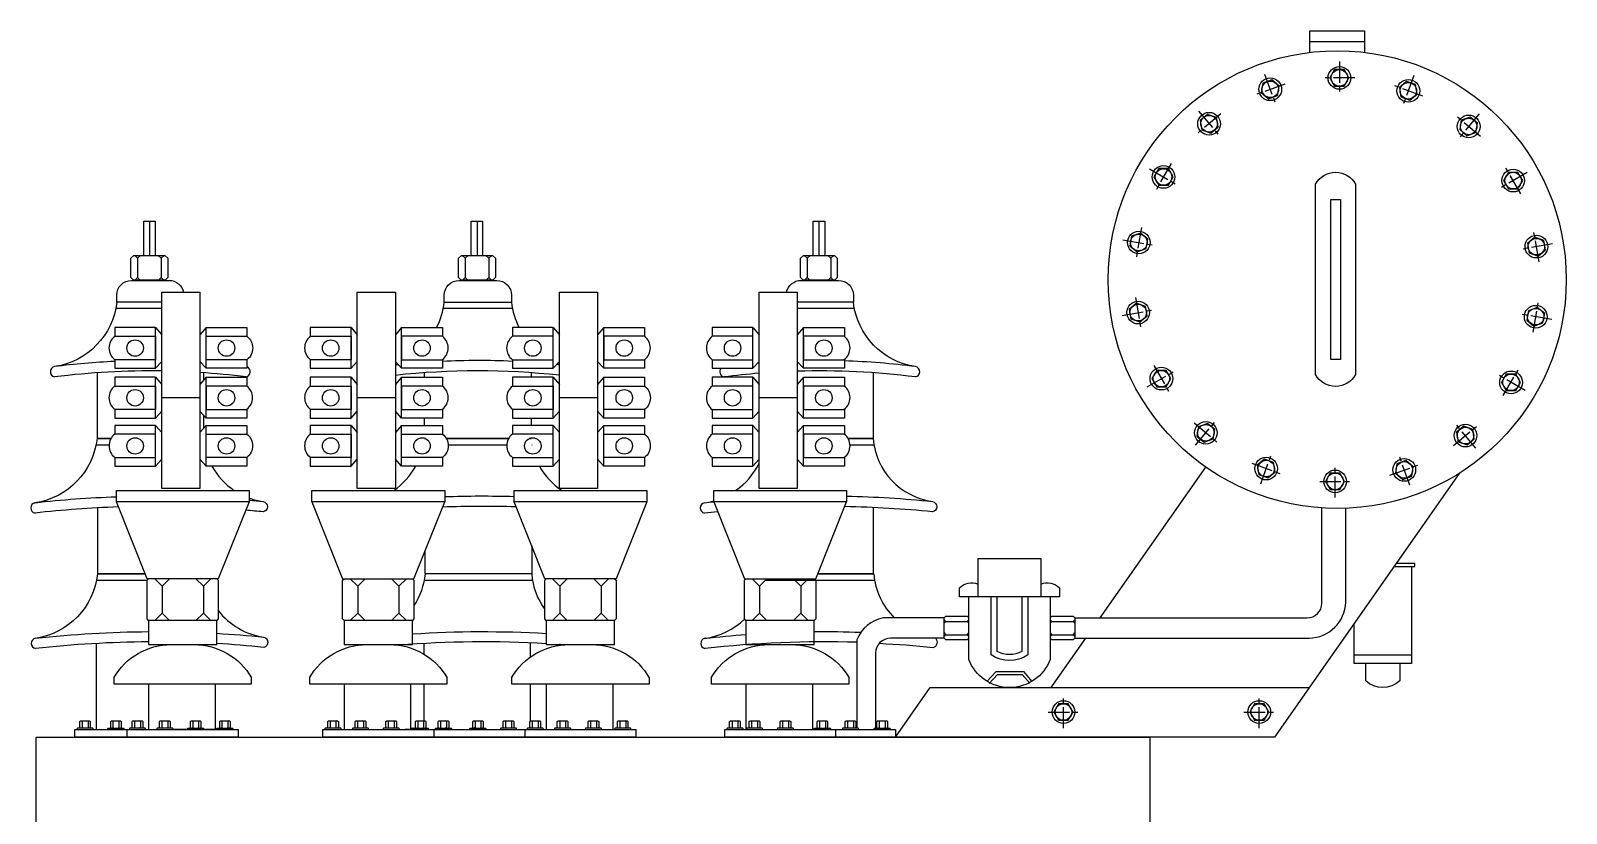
# Model space of a CAD drawing. Header units: millimetres. Extents: x 20927 to 53748, y 38421 to 54891.
# Drawn here: x 28323 to 29468, y 40280 to 40864 of the extents above; entities that cross this region are included whole.
import ezdxf

# ---------------------------------------------------------------- set-up
doc = ezdxf.new("R2010")
doc.units = ezdxf.units.MM
doc.linetypes.add('CENTERX2', pattern=[101.6, 63.5, -12.7, 12.7, -12.7])
doc.layers.add('DETAIL', color=4, linetype='Continuous')
doc.layers.add('TRANS', color=2, linetype='Continuous')

msp = doc.modelspace()

# ---------------------------------------------------------------- linework, layer by layer
at = {"layer": 'DETAIL', "color": 241, "ltscale": 0.25}
for p, q in [((29276.6, 40855.4), (29317.4, 40855.4)), ((28411.1, 40721.4), (28411.1, 40695.9)), ((28655.4, 40721.4), (28655.4, 40695.9)), ((28910.4, 40721.4), (28910.4, 40695.9)), ((28402.3, 40693.7), (28402.3, 40679.4)), ((28419.9, 40693.7), (28419.9, 40679.4)), ((28646.6, 40693.7), (28648.8, 40695.9)), ((28664.2, 40693.7), (28662, 40695.9)), ((28901.6, 40693.7), (28903.8, 40695.9)), ((28919.2, 40693.7), (28917, 40695.9)), ((28646.6, 40679.4), (28648.8, 40677.2)), ((28664.2, 40679.4), (28662, 40677.2)), ((28901.6, 40679.4), (28903.8, 40677.2)), ((28919.2, 40679.4), (28917, 40677.2)), ((28453.4, 40635.5), (28483.8, 40635.5)), ((28453.4, 40618), (28453.4, 40635.5)), ((28712.3, 40635.5), (28681.8, 40635.5)), ((28712.3, 40618), (28712.3, 40635.5)), ((28861.2, 40635.5), (28830.8, 40635.5)), ((28861.2, 40618), (28861.2, 40635.5)), ((28483.8, 40618), (28453.4, 40618)), ((28681.8, 40618), (28712.3, 40618)), ((28830.8, 40618), (28861.2, 40618)), ((28750, 40598.4), (28780.4, 40598.4)), ((28750, 40580.9), (28750, 40598.4)), ((28861.2, 40598.4), (28830.8, 40598.4)), ((28861.2, 40580.9), (28861.2, 40598.4)), ((28780.4, 40580.9), (28750, 40580.9)), ((28830.8, 40580.9), (28861.2, 40580.9)), ((28415.6, 40562.5), (28385.2, 40562.5)), ((28415.6, 40545.1), (28415.6, 40562.5)), ((28453.4, 40562.5), (28483.8, 40562.5)), ((28453.4, 40545.1), (28453.4, 40562.5)), ((28599.2, 40562.5), (28629.7, 40562.5)), ((28599.2, 40545.1), (28599.2, 40562.5)), ((28712.3, 40562.5), (28681.8, 40562.5)), ((28712.3, 40545.1), (28712.3, 40562.5)), ((28750, 40562.5), (28780.4, 40562.5)), ((28750, 40545.1), (28750, 40562.5)), ((28861.2, 40562.5), (28830.8, 40562.5)), ((28861.2, 40545.1), (28861.2, 40562.5)), ((28385.2, 40545.1), (28415.6, 40545.1)), ((28483.8, 40545.1), (28453.4, 40545.1)), ((28629.7, 40545.1), (28599.2, 40545.1)), ((28681.8, 40545.1), (28712.3, 40545.1)), ((28780.4, 40545.1), (28750, 40545.1)), ((28830.8, 40545.1), (28861.2, 40545.1)), ((28420.5, 40449), (28426, 40454.5)), ((28451.3, 40449), (28445.8, 40454.5)), ((28566.4, 40449), (28571.9, 40454.5)), ((28597.2, 40449), (28591.7, 40454.5)), ((28717.2, 40449), (28722.7, 40454.5)), ((28748, 40449), (28742.5, 40454.5)), ((28866.1, 40449), (28871.6, 40454.5)), ((28896.9, 40449), (28891.4, 40454.5)), ((28420.5, 40429), (28426, 40423.5)), ((28451.3, 40429), (28445.8, 40423.5)), ((28566.4, 40429), (28571.9, 40423.5)), ((28597.2, 40429), (28591.7, 40423.5)), ((28717.2, 40429), (28722.7, 40423.5)), ((28748, 40429), (28742.5, 40423.5)), ((28866.1, 40429), (28871.6, 40423.5)), ((28896.9, 40429), (28891.4, 40423.5)), ((29005, 40422.7), (29003.8, 40424)), ((29021, 40422.7), (29022.2, 40421.5)), ((29084.1, 40422.7), (29082.9, 40424)), ((29100, 40422.7), (29101.3, 40421.5)), ((29005, 40412.8), (29003.8, 40411.6)), ((29021, 40412.8), (29022.2, 40414.1)), ((29084.1, 40412.8), (29082.9, 40411.6)), ((29100, 40412.8), (29101.3, 40414.1)), ((29352.4, 40397.5), (29309.5, 40397.5)), ((28360.9, 40348), (28360.9, 40343.7)), ((28365.3, 40348), (28365.3, 40343.7)), ((28383.9, 40348), (28384.4, 40348.6)), ((28388.3, 40348), (28387.7, 40348.6)), ((28400, 40348), (28400, 40343.7)), ((28404.4, 40348), (28404.4, 40343.7)), ((28420.4, 40348), (28420.4, 40343.7)), ((28424.8, 40348), (28424.8, 40343.7)), ((28443.4, 40348), (28443.4, 40343.7)), ((28447.8, 40348), (28447.8, 40343.7)), ((28465.2, 40348), (28465.2, 40343.7)), ((28469.6, 40348), (28469.6, 40343.7)), ((28545.8, 40348), (28545.8, 40343.7)), ((28550.2, 40348), (28550.2, 40343.7)), ((28566.3, 40348), (28566.3, 40343.7)), ((28570.7, 40348), (28570.7, 40343.7)), ((28589.2, 40348), (28589.2, 40343.7)), ((28593.6, 40348), (28593.6, 40343.7)), ((28615.5, 40348), (28615.5, 40343.7)), ((28628.2, 40348), (28628.2, 40343.7)), ((28632.6, 40348), (28632.6, 40343.7)), ((28653.9, 40348), (28654.4, 40348.6)), ((28658.3, 40348), (28657.7, 40348.6)), ((28676.7, 40348), (28676.7, 40343.7)), ((28681.1, 40348), (28681.1, 40343.7)), ((28696.6, 40348), (28696.6, 40343.7)), ((28701, 40348), (28701, 40343.7)), ((28717.1, 40348), (28717.1, 40343.7)), ((28721.5, 40348), (28721.5, 40343.7)), ((28740, 40348), (28740, 40343.7)), ((28744.4, 40348), (28744.4, 40343.7)), ((28761.9, 40348), (28761.9, 40343.7)), ((28766.3, 40348), (28766.3, 40343.7)), ((28845.6, 40348), (28845.6, 40343.7)), ((28850, 40348), (28850, 40343.7)), ((28860.2, 40348), (28860.8, 40348.6)), ((28864.6, 40348), (28864.1, 40348.6)), ((28883.2, 40348), (28883.2, 40343.7)), ((28887.6, 40348), (28887.6, 40343.7)), ((28910.8, 40348), (28910.8, 40343.7)), ((28915.2, 40348), (28915.2, 40343.7)), ((28931.8, 40348), (28931.8, 40343.7)), ((28936.2, 40348), (28936.2, 40343.7)), ((28955.4, 40348), (28956, 40348.6)), ((28959.8, 40348), (28959.3, 40348.6)), ((28383.9, 40343.7), (28384.4, 40343.1)), ((28388.3, 40343.7), (28387.7, 40343.1)), ((28653.9, 40343.7), (28654.4, 40343.1)), ((28658.3, 40343.7), (28657.7, 40343.1)), ((28860.2, 40343.7), (28860.8, 40343.1)), ((28864.6, 40343.7), (28864.1, 40343.1)), ((28955.4, 40343.7), (28956, 40343.1)), ((28959.8, 40343.7), (28959.3, 40343.1))]:
    msp.add_line(p, q, dxfattribs=at)
at = {"layer": 'DETAIL', "color": 241, "linetype": 'CENTERX2', "ltscale": 0.25}
for p, q in [((29298.6, 40840.5), (29298.6, 40815.8)), ((29242.8, 40831.2), (29251.3, 40808.1)), ((29354.1, 40830.1), (29345.7, 40807)), ((29257.8, 40823.7), (29236.6, 40816)), ((29310.1, 40828.3), (29287.5, 40828.3)), ((29360.8, 40814.8), (29339.6, 40822.5)), ((29210.2, 40801.5), (29192.9, 40787)), ((29193.6, 40803.4), (29209.5, 40784.6)), ((29403.8, 40784.7), (29386.5, 40799.2)), ((29402.8, 40801.4), (29387, 40782.5)), ((29156.9, 40760.5), (29178.2, 40748.2)), ((29173.2, 40764.4), (29161.9, 40744.8)), ((29433.9, 40741.7), (29422.6, 40761.3)), ((29438.7, 40757.7), (29417.4, 40745.4)), ((29151, 40716.8), (29147.1, 40694.6)), ((29137, 40707.6), (29161.3, 40703.3)), ((29457.5, 40704.5), (29433.2, 40700.2)), ((29447.5, 40691), (29443.6, 40713.3)), ((29146.5, 40664.5), (29150.4, 40642.3)), ((29443, 40638.7), (29446.9, 40661)), ((29136.5, 40651.1), (29160.7, 40655.4)), ((29456.9, 40648), (29432.7, 40652.2)), ((29160.1, 40613.8), (29171.4, 40594.3)), ((29155.3, 40597.8), (29176.6, 40610.1)), ((29437.1, 40595), (29415.8, 40607.4)), ((29420.8, 40591.2), (29432.1, 40610.7)), ((29190.2, 40570.9), (29207.5, 40556.3)), ((29191.2, 40554.2), (29207, 40573)), ((29383.7, 40554), (29401, 40568.5)), ((29400.4, 40552.1), (29384.5, 40571)), ((29239.9, 40525.4), (29248.3, 40548.6)), ((29351.1, 40524.3), (29342.7, 40547.5)), ((29233.2, 40540.8), (29254.4, 40533)), ((29295.4, 40515.1), (29295.4, 40539.7)), ((29336.2, 40531.8), (29357.4, 40539.5)), ((29283.9, 40527.2), (29306.5, 40527.2)), ((29092.8, 40343), (29092.8, 40367.6)), ((29238.8, 40343), (29238.8, 40367.6)), ((29081.3, 40355.1), (29103.9, 40355.1)), ((29227.3, 40355.1), (29249.9, 40355.1))]:
    msp.add_line(p, q, dxfattribs=at)
at = {"layer": 'DETAIL', "ltscale": 0.25}
for p, q in [((28415.6, 40642), (28420.3, 40636.7)), ((28453.4, 40642), (28448.7, 40636.7)), ((28561.5, 40642), (28566.1, 40636.7)), ((28599.2, 40642), (28594.5, 40636.7)), ((28712.3, 40642), (28716.9, 40636.7)), ((28750, 40642), (28745.3, 40636.7)), ((28861.2, 40642), (28865.9, 40636.7)), ((28898.9, 40642), (28894.3, 40636.7)), ((28415.6, 40611.6), (28420.3, 40616.8)), ((28453.4, 40611.6), (28448.7, 40616.8)), ((28561.5, 40611.6), (28566.1, 40616.8)), ((28599.2, 40611.6), (28594.5, 40616.8)), ((28712.3, 40611.6), (28716.9, 40616.8)), ((28750, 40611.6), (28745.3, 40616.8)), ((28861.2, 40611.6), (28865.9, 40616.8)), ((28898.9, 40611.6), (28894.3, 40616.8)), ((28415.6, 40604.9), (28420.3, 40599.6)), ((28453.4, 40604.9), (28448.7, 40599.6)), ((28561.5, 40604.9), (28566.1, 40599.6)), ((28599.2, 40604.9), (28594.5, 40599.6)), ((28712.3, 40604.9), (28716.9, 40599.6)), ((28750, 40604.9), (28745.3, 40599.6)), ((28861.2, 40604.9), (28865.9, 40599.6)), ((28898.9, 40604.9), (28894.3, 40599.6)), ((28448.7, 40589.7), (28420.3, 40589.7)), ((28594.5, 40589.7), (28566.1, 40589.7)), ((28745.3, 40589.7), (28716.9, 40589.7)), ((28894.3, 40589.7), (28865.9, 40589.7)), ((28415.6, 40574.5), (28420.3, 40579.7)), ((28453.4, 40574.5), (28448.7, 40579.7)), ((28561.5, 40574.5), (28566.1, 40579.7)), ((28599.2, 40574.5), (28594.5, 40579.7)), ((28712.3, 40574.5), (28716.9, 40579.7)), ((28750, 40574.5), (28745.3, 40579.7)), ((28861.2, 40574.5), (28865.9, 40579.7)), ((28898.9, 40574.5), (28894.3, 40579.7)), ((28415.6, 40569), (28420.3, 40563.7)), ((28453.4, 40569), (28448.7, 40563.7)), ((28561.5, 40569), (28566.1, 40563.7)), ((28599.2, 40569), (28594.5, 40563.7)), ((28712.3, 40569), (28716.9, 40563.7)), ((28750, 40569), (28745.3, 40563.7)), ((28861.2, 40569), (28865.9, 40563.7)), ((28898.9, 40569), (28894.3, 40563.7)), ((28415.6, 40538.6), (28420.3, 40543.8)), ((28453.4, 40538.6), (28448.7, 40543.8)), ((28561.5, 40538.6), (28566.1, 40543.8)), ((28599.2, 40538.6), (28594.5, 40543.8)), ((28712.3, 40538.6), (28716.9, 40543.8)), ((28750, 40538.6), (28745.3, 40543.8)), ((28861.2, 40538.6), (28865.9, 40543.8)), ((28898.9, 40538.6), (28894.3, 40543.8)), ((29120.1, 40425.4), (29198.9, 40537.9)), ((28371.4, 40406.2), (28371.4, 40342.3)), ((28615.7, 40406.2), (28615.7, 40398.4)), ((28695.1, 40406.7), (28695.1, 40396.1)), ((28870.7, 40406.2), (28870.7, 40405.4)), ((29083.7, 40373.4), (29109.5, 40410.2)), ((28410.5, 40375.9), (28410.5, 40342.3)), ((28460, 40375.9), (28460, 40342.3)), ((28556.3, 40375.9), (28556.3, 40342.3)), ((28605.8, 40375.9), (28605.8, 40342.3)), ((28615.7, 40376), (28615.7, 40348.6)), ((28695.1, 40376), (28695.1, 40348.3)), ((28707.1, 40375.9), (28707.1, 40342.3)), ((28756.6, 40375.9), (28756.6, 40342.3)), ((28856, 40375.9), (28856, 40342.3)), ((28905.6, 40375.9), (28905.6, 40342.3)), ((28691.3, 40336.4), (28691.3, 40342))]:
    msp.add_line(p, q, dxfattribs=at)
at = {"layer": 'DETAIL', "color": 241, "ltscale": 0.25}
for points in [[(29276.6, 40847.4), (29276.6, 40863.5), (29317.4, 40863.5), (29317.4, 40847.4)], [(28400.1, 40695.9), (28402.3, 40693.7), (28404.5, 40695.9)], [(28422.1, 40695.9), (28419.9, 40693.7), (28417.7, 40695.9)], [(28644.4, 40695.9), (28646.6, 40693.7), (28646.6, 40679.4), (28644.4, 40677.2)], [(28666.4, 40695.9), (28664.2, 40693.7), (28664.2, 40679.4), (28666.4, 40677.2)], [(28899.4, 40695.9), (28901.6, 40693.7), (28901.6, 40679.4), (28899.4, 40677.2)], [(28921.4, 40695.9), (28919.2, 40693.7), (28919.2, 40679.4), (28921.4, 40677.2)], [(28400.1, 40677.2), (28402.3, 40679.4), (28404.5, 40677.2)], [(28422.1, 40677.2), (28419.9, 40679.4), (28417.7, 40677.2)], [(28420.3, 40656.2), (28386, 40656.2)], [(28681.8, 40656.2), (28630.2, 40656.2)], [(28936.9, 40656.2), (28894.3, 40656.2)], [(28371.3, 40554.6), (28380.9, 40554.6)], [(28616.3, 40559.6), (28616.3, 40559.3), (28617.1, 40559.3), (28616.3, 40559.3)], [(28633.9, 40554.6), (28677.6, 40554.6)], [(28696.4, 40554.6), (28696.5, 40554.6)], [(28933.6, 40554.6), (28951.5, 40554.6)], [(28951.2, 40458.2), (28909.5, 40458.2), (28951.2, 40458.2), (28951.2, 40507.2)], [(29029.1, 40441.2), (29029.1, 40469.8), (29076, 40469.8), (29076, 40441.2)], [(29352.4, 40463.7), (29352.4, 40391.3), (29309.5, 40391.3), (29309.5, 40421.2)], [(29339.2, 40463.7), (29354.9, 40463.7), (29354.9, 40465.9), (29340.8, 40465.9)], [(28371.7, 40453.5), (28409.4, 40453.5)], [(28415, 40454.5), (28420.5, 40449), (28420.5, 40429), (28415, 40423.5)], [(28456.8, 40454.5), (28451.3, 40449), (28451.3, 40429), (28456.8, 40423.5)], [(28560.9, 40454.5), (28566.4, 40449), (28566.4, 40429), (28560.9, 40423.5)], [(28602.7, 40454.5), (28597.2, 40449), (28597.2, 40429), (28602.7, 40423.5)], [(28616, 40453.5), (28696.9, 40453.5)], [(28711.7, 40454.5), (28717.2, 40449), (28717.2, 40429), (28711.7, 40423.5)], [(28753.5, 40454.5), (28748, 40449), (28748, 40429), (28753.5, 40423.5)], [(28860.6, 40454.5), (28866.1, 40449), (28866.1, 40429), (28860.6, 40423.5)], [(28871, 40453.5), (28951.9, 40453.5)], [(28902.4, 40454.5), (28896.9, 40449), (28896.9, 40429), (28902.4, 40423.5)], [(29022.2, 40410.2), (29021, 40408.9), (29005, 40408.9), (29003.8, 40410.2), (29003.8, 40425.4), (29005, 40426.6), (29021, 40426.6), (29022.2, 40425.4)], [(29003.8, 40421.5), (29005, 40422.7), (29021, 40422.7), (29022.2, 40424)], [(29082.9, 40425.4), (29084.1, 40426.6), (29100, 40426.6), (29101.3, 40425.4), (29101.3, 40410.2), (29100, 40408.9), (29084.1, 40408.9), (29082.9, 40410.2)], [(29082.9, 40421.5), (29084.1, 40422.7), (29100, 40422.7), (29101.3, 40424)], [(29003.8, 40414.1), (29005, 40412.8), (29021, 40412.8), (29022.2, 40411.6)], [(29082.9, 40414.1), (29084.1, 40412.8), (29100, 40412.8), (29101.3, 40411.6)], [(29035.7, 40378), (29042.5, 40385.4), (29063.1, 40385.4), (29069.3, 40378)], [(29037.3, 40376.5), (29043.5, 40383.2), (29062, 40383.2), (29067.6, 40376.6)], [(28359.7, 40343.1), (28359.2, 40343.7), (28359.2, 40348), (28359.7, 40348.6), (28366.5, 40348.6), (28367, 40348), (28367, 40343.7), (28366.5, 40343.1)], [(28360.4, 40348.6), (28360.9, 40348), (28361.5, 40348.6)], [(28365.9, 40348.6), (28365.3, 40348), (28364.8, 40348.6)], [(28382.7, 40343.1), (28382.2, 40343.7), (28382.2, 40348), (28382.7, 40348.6), (28389.5, 40348.6), (28390, 40348), (28390, 40343.7), (28389.5, 40343.1)], [(28383.3, 40348.6), (28383.9, 40348), (28383.9, 40343.7), (28383.3, 40343.1)], [(28388.8, 40348.6), (28388.3, 40348), (28388.3, 40343.7), (28388.8, 40343.1)], [(28398.8, 40343.1), (28398.3, 40343.7), (28398.3, 40348), (28398.8, 40348.6), (28405.6, 40348.6), (28406.1, 40348), (28406.1, 40343.7), (28405.6, 40343.1)], [(28399.4, 40348.6), (28400, 40348), (28400.5, 40348.6)], [(28404.9, 40348.6), (28404.4, 40348), (28403.8, 40348.6)], [(28419.2, 40343.1), (28418.7, 40343.7), (28418.7, 40348), (28419.2, 40348.6), (28426, 40348.6), (28426.6, 40348), (28426.6, 40343.7), (28426, 40343.1)], [(28419.9, 40348.6), (28420.4, 40348), (28421, 40348.6)], [(28425.4, 40348.6), (28424.8, 40348), (28424.3, 40348.6)], [(28442.2, 40343.1), (28441.7, 40343.7), (28441.7, 40348), (28442.2, 40348.6), (28449, 40348.6), (28449.5, 40348), (28449.5, 40343.7), (28449, 40343.1)], [(28442.8, 40348.6), (28443.4, 40348), (28443.9, 40348.6)], [(28448.3, 40348.6), (28447.8, 40348), (28447.2, 40348.6)], [(28464, 40343.1), (28463.5, 40343.7), (28463.5, 40348), (28464, 40348.6), (28470.8, 40348.6), (28471.4, 40348), (28471.4, 40343.7), (28470.8, 40343.1)], [(28464.7, 40348.6), (28465.2, 40348), (28465.8, 40348.6)], [(28470.2, 40348.6), (28469.6, 40348), (28469.1, 40348.6)], [(28544.7, 40343.1), (28544.1, 40343.7), (28544.1, 40348), (28544.7, 40348.6), (28551.4, 40348.6), (28552, 40348), (28552, 40343.7), (28551.4, 40343.1)], [(28545.3, 40348.6), (28545.8, 40348), (28546.4, 40348.6)], [(28550.8, 40348.6), (28550.2, 40348), (28549.7, 40348.6)], [(28565.1, 40343.1), (28564.6, 40343.7), (28564.6, 40348), (28565.1, 40348.6), (28571.9, 40348.6), (28572.4, 40348), (28572.4, 40343.7), (28571.9, 40343.1)], [(28565.7, 40348.6), (28566.3, 40348), (28566.8, 40348.6)], [(28571.2, 40348.6), (28570.7, 40348), (28570.1, 40348.6)], [(28588.1, 40343.1), (28587.5, 40343.7), (28587.5, 40348), (28588.1, 40348.6), (28594.8, 40348.6), (28595.4, 40348), (28595.4, 40343.7), (28594.8, 40343.1)], [(28588.7, 40348.6), (28589.2, 40348), (28589.8, 40348.6)], [(28594.2, 40348.6), (28593.6, 40348), (28593.1, 40348.6)], [(28609.9, 40343.1), (28609.4, 40343.7), (28609.4, 40348), (28609.9, 40348.6), (28616.7, 40348.6), (28617.2, 40348), (28617.2, 40343.7), (28616.7, 40343.1)], [(28610.8, 40348.6), (28611.3, 40348), (28611.3, 40343.7), (28610.8, 40343.1)], [(28616, 40348.6), (28615.5, 40348), (28614.9, 40348.6)], [(28627, 40343.1), (28626.5, 40343.7), (28626.5, 40348), (28627, 40348.6), (28633.8, 40348.6), (28634.3, 40348), (28634.3, 40343.7), (28633.8, 40343.1)], [(28627.6, 40348.6), (28628.2, 40348), (28628.7, 40348.6)], [(28633.1, 40348.6), (28632.6, 40348), (28632, 40348.6)], [(28652.7, 40343.1), (28652.2, 40343.7), (28652.2, 40348), (28652.7, 40348.6), (28659.5, 40348.6), (28660, 40348), (28660, 40343.7), (28659.5, 40343.1)], [(28653.3, 40348.6), (28653.9, 40348), (28653.9, 40343.7), (28653.3, 40343.1)], [(28658.8, 40348.6), (28658.3, 40348), (28658.3, 40343.7), (28658.8, 40343.1)], [(28675.5, 40343.1), (28675, 40343.7), (28675, 40348), (28675.5, 40348.6), (28682.3, 40348.6), (28682.8, 40348), (28682.8, 40343.7), (28682.3, 40343.1)], [(28676.2, 40348.6), (28676.7, 40348), (28677.3, 40348.6)], [(28681.7, 40348.6), (28681.1, 40348), (28680.6, 40348.6)], [(28695.5, 40343.1), (28694.9, 40343.7), (28694.9, 40348), (28695.5, 40348.6), (28702.2, 40348.6), (28702.8, 40348), (28702.8, 40343.7), (28702.2, 40343.1)], [(28696.1, 40348.6), (28696.6, 40348), (28697.2, 40348.6)], [(28701.6, 40348.6), (28701, 40348), (28700.5, 40348.6)], [(28715.9, 40343.1), (28715.3, 40343.7), (28715.3, 40348), (28715.9, 40348.6), (28722.7, 40348.6), (28723.2, 40348), (28723.2, 40343.7), (28722.7, 40343.1)], [(28716.5, 40348.6), (28717.1, 40348), (28717.6, 40348.6)], [(28722, 40348.6), (28721.5, 40348), (28720.9, 40348.6)], [(28738.9, 40343.1), (28738.3, 40343.7), (28738.3, 40348), (28738.9, 40348.6), (28745.6, 40348.6), (28746.2, 40348), (28746.2, 40343.7), (28745.6, 40343.1)], [(28739.5, 40348.6), (28740, 40348), (28740.6, 40348.6)], [(28745, 40348.6), (28744.4, 40348), (28743.9, 40348.6)], [(28760.7, 40343.1), (28760.2, 40343.7), (28760.2, 40348), (28760.7, 40348.6), (28767.5, 40348.6), (28768, 40348), (28768, 40343.7), (28767.5, 40343.1)], [(28761.3, 40348.6), (28761.9, 40348), (28762.4, 40348.6)], [(28766.8, 40348.6), (28766.3, 40348), (28765.7, 40348.6)], [(28844.4, 40343.1), (28843.8, 40343.7), (28843.8, 40348), (28844.4, 40348.6), (28851.1, 40348.6), (28851.7, 40348), (28851.7, 40343.7), (28851.1, 40343.1)], [(28845, 40348.6), (28845.6, 40348), (28846.1, 40348.6)], [(28850.5, 40348.6), (28850, 40348), (28849.4, 40348.6)], [(28859.1, 40343.1), (28858.5, 40343.7), (28858.5, 40348), (28859.1, 40348.6), (28865.8, 40348.6), (28866.4, 40348), (28866.4, 40343.7), (28865.8, 40343.1)], [(28859.7, 40348.6), (28860.2, 40348), (28860.2, 40343.7), (28859.7, 40343.1)], [(28865.2, 40348.6), (28864.6, 40348), (28864.6, 40343.7), (28865.2, 40343.1)], [(28882, 40343.1), (28881.5, 40343.7), (28881.5, 40348), (28882, 40348.6), (28888.8, 40348.6), (28889.4, 40348), (28889.4, 40343.7), (28888.8, 40343.1)], [(28882.7, 40348.6), (28883.2, 40348), (28883.8, 40348.6)], [(28888.2, 40348.6), (28887.6, 40348), (28887.1, 40348.6)], [(28909.6, 40343.1), (28909.1, 40343.7), (28909.1, 40348), (28909.6, 40348.6), (28916.4, 40348.6), (28916.9, 40348), (28916.9, 40343.7), (28916.4, 40343.1)], [(28910.3, 40348.6), (28910.8, 40348), (28911.4, 40348.6)], [(28915.8, 40348.6), (28915.2, 40348), (28914.7, 40348.6)], [(28930.6, 40343.1), (28930, 40343.7), (28930, 40348), (28930.6, 40348.6), (28937.3, 40348.6), (28937.9, 40348), (28937.9, 40343.7), (28937.3, 40343.1)], [(28931.2, 40348.6), (28931.8, 40348), (28932.3, 40348.6)], [(28936.7, 40348.6), (28936.2, 40348), (28935.6, 40348.6)], [(28954.2, 40343.1), (28953.7, 40343.7), (28953.7, 40348), (28954.2, 40348.6), (28961, 40348.6), (28961.5, 40348), (28961.5, 40343.7), (28961, 40343.1)], [(28954.9, 40348.6), (28955.4, 40348), (28955.4, 40343.7), (28954.9, 40343.1)], [(28960.4, 40348.6), (28959.8, 40348), (28959.8, 40343.7), (28960.4, 40343.1)], [(28360.4, 40343.1), (28360.9, 40343.7), (28361.5, 40343.1)], [(28365.9, 40343.1), (28365.3, 40343.7), (28364.8, 40343.1)], [(28399.4, 40343.1), (28400, 40343.7), (28400.5, 40343.1)], [(28404.9, 40343.1), (28404.4, 40343.7), (28403.8, 40343.1)], [(28419.9, 40343.1), (28420.4, 40343.7), (28421, 40343.1)], [(28425.4, 40343.1), (28424.8, 40343.7), (28424.3, 40343.1)], [(28442.8, 40343.1), (28443.4, 40343.7), (28443.9, 40343.1)], [(28448.3, 40343.1), (28447.8, 40343.7), (28447.2, 40343.1)], [(28464.7, 40343.1), (28465.2, 40343.7), (28465.8, 40343.1)], [(28470.2, 40343.1), (28469.6, 40343.7), (28469.1, 40343.1)], [(28545.3, 40343.1), (28545.8, 40343.7), (28546.4, 40343.1)], [(28550.8, 40343.1), (28550.2, 40343.7), (28549.7, 40343.1)], [(28565.7, 40343.1), (28566.3, 40343.7), (28566.8, 40343.1)], [(28571.2, 40343.1), (28570.7, 40343.7), (28570.1, 40343.1)], [(28588.7, 40343.1), (28589.2, 40343.7), (28589.8, 40343.1)], [(28594.2, 40343.1), (28593.6, 40343.7), (28593.1, 40343.1)], [(28616, 40343.1), (28615.5, 40343.7), (28614.9, 40343.1)], [(28627.6, 40343.1), (28628.2, 40343.7), (28628.7, 40343.1)], [(28633.1, 40343.1), (28632.6, 40343.7), (28632, 40343.1)], [(28676.2, 40343.1), (28676.7, 40343.7), (28677.3, 40343.1)], [(28681.7, 40343.1), (28681.1, 40343.7), (28680.6, 40343.1)], [(28696.1, 40343.1), (28696.6, 40343.7), (28697.2, 40343.1)], [(28701.6, 40343.1), (28701, 40343.7), (28700.5, 40343.1)], [(28716.5, 40343.1), (28717.1, 40343.7), (28717.6, 40343.1)], [(28722, 40343.1), (28721.5, 40343.7), (28720.9, 40343.1)], [(28739.5, 40343.1), (28740, 40343.7), (28740.6, 40343.1)], [(28745, 40343.1), (28744.4, 40343.7), (28743.9, 40343.1)], [(28761.3, 40343.1), (28761.9, 40343.7), (28762.4, 40343.1)], [(28766.8, 40343.1), (28766.3, 40343.7), (28765.7, 40343.1)], [(28845, 40343.1), (28845.6, 40343.7), (28846.1, 40343.1)], [(28850.5, 40343.1), (28850, 40343.7), (28849.4, 40343.1)], [(28882.7, 40343.1), (28883.2, 40343.7), (28883.8, 40343.1)], [(28888.2, 40343.1), (28887.6, 40343.7), (28887.1, 40343.1)], [(28910.3, 40343.1), (28910.8, 40343.7), (28911.4, 40343.1)], [(28915.8, 40343.1), (28915.2, 40343.7), (28914.7, 40343.1)], [(28931.2, 40343.1), (28931.8, 40343.7), (28932.3, 40343.1)], [(28936.7, 40343.1), (28936.2, 40343.7), (28935.6, 40343.1)]]:
    msp.add_lwpolyline(points, dxfattribs=at)
for points in [[(29295, 40834.5), (29291.5, 40828.3), (29295, 40822.2), (29302.1, 40822.2), (29305.7, 40828.3), (29302.1, 40834.5)], [(29241.5, 40824.4), (29240.3, 40817.4), (29245.8, 40812.8), (29252.4, 40815.2), (29253.7, 40822.2), (29248.2, 40826.8)], [(29348.7, 40825.7), (29343.3, 40821.1), (29344.5, 40814.1), (29351.2, 40811.7), (29356.7, 40816.3), (29355.4, 40823.3)], [(29194.7, 40796.6), (29196, 40789.5), (29202.7, 40787.1), (29208.1, 40791.7), (29206.9, 40798.7), (29200.2, 40801.1)], [(29396.2, 40799.1), (29389.5, 40796.7), (29388.3, 40789.7), (29393.7, 40785.1), (29400.4, 40787.5), (29401.7, 40794.5)], [(29160.3, 40754.4), (29163.8, 40748.3), (29171, 40748.3), (29174.5, 40754.4), (29171, 40760.6), (29163.8, 40760.6)], [(29431.7, 40757.8), (29424.6, 40757.8), (29421, 40751.7), (29424.6, 40745.5), (29431.7, 40745.5), (29435.3, 40751.7)], [(29142.3, 40703), (29147.8, 40698.5), (29154.5, 40700.9), (29155.7, 40707.9), (29150.2, 40712.5), (29143.5, 40710.1)], [(29451, 40706.9), (29444.3, 40709.4), (29438.8, 40704.8), (29440.1, 40697.8), (29446.8, 40695.3), (29452.2, 40699.9)], [(29143, 40648.6), (29149.7, 40646.2), (29155.1, 40650.8), (29153.9, 40657.8), (29147.2, 40660.2), (29141.8, 40655.6)], [(29451.7, 40652.5), (29446.2, 40657.1), (29439.5, 40654.6), (29438.3, 40647.6), (29443.7, 40643.1), (29450.4, 40645.5)], [(29162.3, 40597.7), (29169.4, 40597.7), (29172.9, 40603.9), (29169.4, 40610), (29162.3, 40610), (29158.7, 40603.9)], [(29433.7, 40601.1), (29430.1, 40607.3), (29423, 40607.3), (29419.5, 40601.1), (29423, 40595), (29430.1, 40595)], [(29197.8, 40556.4), (29204.5, 40558.9), (29205.7, 40565.9), (29200.2, 40570.5), (29193.5, 40568), (29192.3, 40561)], [(29399.2, 40559), (29398, 40566), (29391.3, 40568.4), (29385.9, 40563.9), (29387.1, 40556.8), (29393.8, 40554.4)], [(28632.4, 40559.3), (28679, 40559.3)], [(29245.2, 40529.8), (29250.7, 40534.4), (29249.5, 40541.4), (29242.8, 40543.9), (29237.3, 40539.3), (29238.6, 40532.3)], [(29352.5, 40531.2), (29353.7, 40538.2), (29348.2, 40542.8), (29341.5, 40540.3), (29340.3, 40533.3), (29345.8, 40528.7)], [(29299, 40521.1), (29302.5, 40527.2), (29299, 40533.4), (29291.8, 40533.4), (29288.3, 40527.2), (29291.8, 40521.1)], [(28782.1, 40511.9), (28683, 40511.9), (28683, 40520.5), (28782.1, 40520.5)], [(29096.3, 40349), (29099.9, 40355.1), (29096.3, 40361.3), (29089.2, 40361.3), (29085.7, 40355.1), (29089.2, 40349)], [(29242.4, 40349), (29246, 40355.1), (29242.4, 40361.3), (29235.3, 40361.3), (29231.7, 40355.1), (29235.3, 40349)]]:
    msp.add_lwpolyline(points, close=True, dxfattribs=at)
at = {"layer": 'DETAIL', "ltscale": 0.25}
for points in [[(29310.7, 40749), (29310.7, 40607, -0.592538), (29280.8, 40607), (29280.8, 40749, -0.592538)], [(28483.8, 40618), (28483.8, 40611.6), (28453.4, 40611.6), (28453.4, 40642), (28483.8, 40642), (28483.8, 40635.5, -0.489677)], [(28681.8, 40618), (28681.8, 40611.6), (28712.3, 40611.6), (28712.3, 40642), (28681.8, 40642), (28681.8, 40635.5, 0.489677)], [(28830.8, 40618), (28830.8, 40611.6), (28861.2, 40611.6), (28861.2, 40642), (28830.8, 40642), (28830.8, 40635.5, 0.489677)], [(28780.4, 40580.9), (28780.4, 40574.5), (28750, 40574.5), (28750, 40604.9), (28780.4, 40604.9), (28780.4, 40598.4, -0.489677)], [(28830.8, 40580.9), (28830.8, 40574.5), (28861.2, 40574.5), (28861.2, 40604.9), (28830.8, 40604.9), (28830.8, 40598.4, 0.489677)], [(28385.2, 40545.1), (28385.2, 40538.6), (28415.6, 40538.6), (28415.6, 40569), (28385.2, 40569), (28385.2, 40562.5, 0.489677)], [(28483.8, 40545.1), (28483.8, 40538.6), (28453.4, 40538.6), (28453.4, 40569), (28483.8, 40569), (28483.8, 40562.5, -0.489677)], [(28629.7, 40545.1), (28629.7, 40538.6), (28599.2, 40538.6), (28599.2, 40569), (28629.7, 40569), (28629.7, 40562.5, -0.489677)], [(28681.8, 40545.1), (28681.8, 40538.6), (28712.3, 40538.6), (28712.3, 40569), (28681.8, 40569), (28681.8, 40562.5, 0.489677)], [(28780.4, 40545.1), (28780.4, 40538.6), (28750, 40538.6), (28750, 40569), (28780.4, 40569), (28780.4, 40562.5, -0.489677)], [(28830.8, 40545.1), (28830.8, 40538.6), (28861.2, 40538.6), (28861.2, 40569), (28830.8, 40569), (28830.8, 40562.5, 0.489677)]]:
    msp.add_lwpolyline(points, format="xyb", close=True, dxfattribs=at)
for points in [[(29292.1, 40737.7), (29299.5, 40737.7), (29299.5, 40618.2), (29292.1, 40618.2)], [(28420.3, 40668.4), (28448.7, 40668.4), (28448.7, 40521.9), (28420.3, 40521.9)], [(28566.1, 40668.4), (28594.5, 40668.4), (28594.5, 40521.9), (28566.1, 40521.9)], [(28716.9, 40668.4), (28745.3, 40668.4), (28745.3, 40521.9), (28716.9, 40521.9)], [(28865.9, 40668.4), (28894.3, 40668.4), (28894.3, 40521.9), (28865.9, 40521.9)], [(28415.6, 40618), (28385.2, 40618), (28385.2, 40611.6), (28415.6, 40611.6), (28415.6, 40642), (28385.2, 40642), (28385.2, 40635.5), (28415.6, 40635.5)], [(28561.5, 40618), (28531, 40618), (28531, 40611.6), (28561.5, 40611.6), (28561.5, 40642), (28531, 40642), (28531, 40635.5), (28561.5, 40635.5)], [(28599.2, 40618), (28629.7, 40618), (28629.7, 40611.6), (28599.2, 40611.6), (28599.2, 40642), (28629.7, 40642), (28629.7, 40635.5), (28599.2, 40635.5)], [(28750, 40618), (28780.4, 40618), (28780.4, 40611.6), (28750, 40611.6), (28750, 40642), (28780.4, 40642), (28780.4, 40635.5), (28750, 40635.5)], [(28898.9, 40618), (28929.4, 40618), (28929.4, 40611.6), (28898.9, 40611.6), (28898.9, 40642), (28929.4, 40642), (28929.4, 40635.5), (28898.9, 40635.5)], [(28415.6, 40580.9), (28385.2, 40580.9), (28385.2, 40574.5), (28415.6, 40574.5), (28415.6, 40604.9), (28385.2, 40604.9), (28385.2, 40598.4), (28415.6, 40598.4)], [(28453.4, 40580.9), (28483.8, 40580.9), (28483.8, 40574.5), (28453.4, 40574.5), (28453.4, 40604.9), (28483.8, 40604.9), (28483.8, 40598.4), (28453.4, 40598.4)], [(28561.5, 40580.9), (28531, 40580.9), (28531, 40574.5), (28561.5, 40574.5), (28561.5, 40604.9), (28531, 40604.9), (28531, 40598.4), (28561.5, 40598.4)], [(28599.2, 40580.9), (28629.7, 40580.9), (28629.7, 40574.5), (28599.2, 40574.5), (28599.2, 40604.9), (28629.7, 40604.9), (28629.7, 40598.4), (28599.2, 40598.4)], [(28712.3, 40580.9), (28681.8, 40580.9), (28681.8, 40574.5), (28712.3, 40574.5), (28712.3, 40604.9), (28681.8, 40604.9), (28681.8, 40598.4), (28712.3, 40598.4)], [(28898.9, 40580.9), (28929.4, 40580.9), (28929.4, 40574.5), (28898.9, 40574.5), (28898.9, 40604.9), (28929.4, 40604.9), (28929.4, 40598.4), (28898.9, 40598.4)], [(28561.5, 40545.1), (28531, 40545.1), (28531, 40538.6), (28561.5, 40538.6), (28561.5, 40569), (28531, 40569), (28531, 40562.5), (28561.5, 40562.5)], [(28898.9, 40545.1), (28929.4, 40545.1), (28929.4, 40538.6), (28898.9, 40538.6), (28898.9, 40569), (28929.4, 40569), (28929.4, 40562.5), (28898.9, 40562.5)], [(28485.4, 40511.9), (28386.4, 40511.9), (28386.4, 40520.5), (28485.4, 40520.5)], [(28631.3, 40511.9), (28532.2, 40511.9), (28532.2, 40520.5), (28631.3, 40520.5)], [(28773.9, 40336.4), (28540.5, 40336.4), (28540.5, 40342), (28773.9, 40342)]]:
    msp.add_lwpolyline(points, close=True, dxfattribs=at)
for points in [[(28406.8, 40695.9), (28406.8, 40721.4), (28415.3, 40721.4), (28415.3, 40695.9)], [(28651.1, 40695.9), (28651.1, 40721.4), (28659.6, 40721.4), (28659.6, 40695.9)], [(28906.1, 40695.9), (28906.1, 40721.4), (28914.7, 40721.4), (28914.7, 40695.9)], [(28399.5, 40677.2), (28397.3, 40679.4), (28397.3, 40693.7), (28399.5, 40695.9), (28422.6, 40695.9), (28424.8, 40693.7), (28424.8, 40679.4), (28422.6, 40677.2)], [(28643.8, 40677.2), (28641.6, 40679.4), (28641.6, 40693.7), (28643.8, 40695.9), (28666.9, 40695.9), (28669.1, 40693.7), (28669.1, 40679.4), (28666.9, 40677.2)], [(28898.8, 40677.2), (28896.6, 40679.4), (28896.6, 40693.7), (28898.8, 40695.9), (28921.9, 40695.9), (28924.1, 40693.7), (28924.1, 40679.4), (28921.9, 40677.2)], [(28422.6, 40677.5), (28399.5, 40677.5)], [(28666.9, 40677.5), (28643.8, 40677.5)], [(28921.9, 40677.5), (28898.8, 40677.5)], [(28451.5, 40608.3), (28451.5, 40602.8)], [(28616.3, 40604.9), (28616.3, 40608.3)], [(28695.8, 40608.3), (28695.8, 40604.9)], [(28950.8, 40608.3), (28950.8, 40559.3), (28932.2, 40559.3), (28950.8, 40559.3)], [(28451.5, 40576.6), (28451.5, 40566.9)], [(28616.3, 40569), (28616.3, 40574.5)], [(28695.8, 40574.5), (28695.8, 40569)], [(28695.8, 40559.7), (28695.8, 40559.3), (28694.4, 40559.3), (28695.8, 40559.3)], [(29387.9, 40533.1), (29250.1, 40336.4), (28840.2, 40336.4), (28840.2, 40342), (28967.4, 40342), (28967.4, 40336.4), (28993.3, 40373.4), (29276, 40373.4)], [(28832, 40511.9), (28854.9, 40454.5), (28908, 40454.5), (28931, 40511.9), (28832, 40511.9), (28832, 40520.5), (28931, 40520.5), (28931, 40511.9)], [(28485.4, 40511.9), (28462.4, 40454.5), (28409.4, 40454.5), (28386.4, 40511.9)], [(28532.2, 40511.9), (28555.2, 40454.5), (28608.3, 40454.5), (28631.3, 40511.9)], [(28782.1, 40511.9), (28759.1, 40454.5), (28706, 40454.5), (28683, 40511.9)], [(28696.2, 40479.1), (28696.2, 40458.2), (28616.7, 40458.2), (28616.7, 40475.5)], [(28461.3, 40454.5), (28462.4, 40453.4), (28462.4, 40424.6), (28461.3, 40423.5), (28410.5, 40423.5), (28409.4, 40424.6), (28409.4, 40453.4), (28410.5, 40454.5)], [(28607.2, 40454.5), (28608.3, 40453.4), (28608.3, 40424.6), (28607.2, 40423.5), (28556.3, 40423.5), (28555.2, 40424.6), (28555.2, 40453.4), (28556.3, 40454.5)], [(28758, 40454.5), (28759.1, 40453.4), (28759.1, 40424.6), (28758, 40423.5), (28707.1, 40423.5), (28706, 40424.6), (28706, 40453.4), (28707.1, 40454.5)], [(28906.9, 40454.5), (28908, 40453.4), (28908, 40424.6), (28906.9, 40423.5), (28856, 40423.5), (28854.9, 40424.6), (28854.9, 40453.4), (28856, 40454.5)], [(28410.5, 40423.5), (28410.5, 40405.4), (28461.3, 40405.4), (28461.3, 40423.5)], [(28556.3, 40423.5), (28556.3, 40405.4), (28607.2, 40405.4), (28607.2, 40423.5)], [(28707.1, 40423.5), (28707.1, 40405.4), (28758, 40405.4), (28758, 40423.5)], [(28856, 40423.5), (28856, 40405.4), (28906.9, 40405.4), (28906.9, 40423.5)], [(28487, 40381.1), (28487, 40376), (28384.8, 40376), (28384.8, 40381.1)], [(28632.9, 40381.1), (28632.9, 40376), (28530.7, 40376), (28530.7, 40381.1)], [(28783.7, 40381.1), (28783.7, 40376), (28681.4, 40376), (28681.4, 40381.1)], [(28932.6, 40381.1), (28932.6, 40376), (28830.4, 40376), (28830.4, 40381.1)], [(28468.1, 40336.4), (28355.5, 40336.4), (28355.5, 40342), (28477.2, 40342), (28477.2, 40336.4), (28394.6, 40336.4), (28394.6, 40342)], [(28623.1, 40342), (28623.1, 40336.4)], [(28922.8, 40342), (28922.8, 40336.4)]]:
    msp.add_lwpolyline(points, dxfattribs=at)
for points in [[(28386.7, 40660.9), (28386.7, 40666.2, -0.414214), (28397.7, 40677.2), (28425.8, 40677.2, -0.354737), (28436.6, 40668.4)], [(28631, 40660.9), (28631, 40666.2, -0.414214), (28642, 40677.2), (28670.1, 40677.2, -0.414214), (28681.1, 40666.2), (28681.1, 40660.9)], [(28886.2, 40668.4, -0.354737), (28897, 40677.2), (28925.1, 40677.2, -0.414214), (28936.1, 40666.2), (28936.1, 40660.9)], [(28950.8, 40559.3, 0.351357), (28995.2, 40512.2, -0.821628), (28995.2, 40504.5, 0.02046), (28929.6, 40508.4)], [(28485.4, 40514.8, 0.052237), (28495.9, 40512.2, -0.821628), (28495.9, 40504.5, 0.004039), (28483, 40505.7)], [(28462.4, 40430.8, 0.196543), (28496.3, 40411.1, -0.821628), (28496.3, 40403.4, 0.010913), (28461.3, 40406.2)], [(28384.5, 40380.7, -0.26809), (28427.4, 40405.4)], [(28444.4, 40405.4, -0.26809), (28487.3, 40380.7)], [(28530.4, 40380.7, -0.26809), (28573.3, 40405.4)], [(28590.3, 40405.4, -0.26809), (28633.1, 40380.7)], [(28681.2, 40380.7, -0.26809), (28724.1, 40405.4)], [(28741.1, 40405.4, -0.26809), (28783.9, 40380.7)], [(28830.1, 40380.7, -0.26809), (28873, 40405.4)], [(28890, 40405.4, -0.26809), (28932.9, 40380.7)], [(28955.4, 40406.4, -0.012555), (28995.6, 40403.4, 0.620069), (28997.5, 40410.2)]]:
    msp.add_lwpolyline(points, format="xyb", dxfattribs=at)
at = {"layer": 'DETAIL', "color": 241, "ltscale": 0.25}
for points in [[(28420.3, 40660.9), (28386.7, 40660.9, -0.340644), (28340.4, 40612.9)], [(28625.3, 40642, 0.091155), (28631, 40660.9), (28681.1, 40660.9, 0.091155), (28686.8, 40642)], [(28982.5, 40612.9, -0.340644), (28936.1, 40660.9), (28894.3, 40660.9)], [(28372, 40608.3), (28372, 40559.3), (28382.4, 40559.3), (28372, 40559.3, -0.340644), (28325.7, 40511.2)], [(28372.4, 40507.2), (28372.4, 40458.2), (28407.9, 40458.2), (28372.4, 40458.2, -0.340644), (28326.1, 40410.1)], [(29101.3, 40410.2), (29276.1, 40410.2, 0.390891), (29303.5, 40437.2), (29303.5, 40506.9)], [(29101.3, 40425.4), (29274.5, 40425.4, 0.414214), (29285.5, 40436.4), (29285.5, 40506.9)], [(28696.2, 40458.2), (28616.7, 40458.2, -0.116302), (28608.3, 40434.5)], [(29076, 40450.6, -0.302605), (29089.8, 40447.8), (29089.8, 40441.2), (29015.3, 40441.2), (29015.3, 40447.8, -0.302605), (29029.1, 40450.6)], [(29082.9, 40441.2), (29082.9, 40394.4, -0.694969), (29022.2, 40394.4), (29022.2, 40441.2)], [(29066.2, 40441.2), (29066.2, 40397.7, -0.297269), (29038.9, 40397.7), (29038.9, 40441.2)], [(29061.8, 40441.2), (29061.8, 40400.2, -0.237484), (29043.3, 40400.2), (29043.3, 40441.2)], [(29003.8, 40425.4), (28958.2, 40425.4, 0.252714), (28938.7, 40409), (28938.7, 40343.1)], [(29003.8, 40410.2), (28963.7, 40410.2, 0.414214), (28952.7, 40399.2), (28952.7, 40343.1)], [(29343.6, 40391.3), (29343.6, 40378.3, -0.381748), (29318.2, 40378.3), (29318.2, 40391.3)], [(28407.7, 40342, 1.027334), (28407.7, 40343.1), (28396.7, 40343.1, 1.027334), (28396.7, 40342), (28428.1, 40342, 1.027334), (28428.1, 40343.1), (28417.1, 40343.1, 1.027334), (28417.1, 40342)], [(28440.1, 40342, -1.027334), (28440.1, 40343.1), (28451.1, 40343.1, -1.027334), (28451.1, 40342), (28429.1, 40342)], [(28461.9, 40342, -1.027334), (28461.9, 40343.1), (28472.9, 40343.1, -1.027334), (28472.9, 40342), (28452.8, 40342)], [(28605.8, 40343.1), (28618.8, 40343.1, -1.027334), (28618.8, 40342), (28601.9, 40342)], [(28704.3, 40342, 1.027334), (28704.3, 40343.1), (28693.3, 40343.1, 1.027334), (28693.3, 40342), (28708.1, 40342)], [(28890.9, 40342, 1.027334), (28890.9, 40343.1), (28879.9, 40343.1, 1.027334), (28879.9, 40342), (28896.7, 40342)], [(28907.5, 40342, -1.027334), (28907.5, 40343.1), (28918.5, 40343.1, -1.027334), (28918.5, 40342), (28905.6, 40342)]]:
    msp.add_lwpolyline(points, format="xyb", dxfattribs=at)
for points in [[(28357.6, 40342), (28368.6, 40342, 1.027334), (28368.6, 40343.1), (28357.6, 40343.1, 1.027334)], [(28391.6, 40342), (28380.6, 40342, -1.027334), (28380.6, 40343.1), (28391.6, 40343.1, -1.027334)], [(28542.5, 40342), (28553.5, 40342, 1.027334), (28553.5, 40343.1), (28542.5, 40343.1, 1.027334)], [(28563, 40343.1, 1.027334), (28563, 40342), (28574, 40342, 1.027334), (28574, 40343.1)], [(28585.9, 40342), (28596.9, 40342, 1.027334), (28596.9, 40343.1), (28585.9, 40343.1, 1.027334)], [(28635.9, 40342), (28624.9, 40342, -1.027334), (28624.9, 40343.1), (28635.9, 40343.1, -1.027334)], [(28661.6, 40342), (28650.6, 40342, -1.027334), (28650.6, 40343.1), (28661.6, 40343.1, -1.027334)], [(28673.4, 40342), (28684.4, 40342, 1.027334), (28684.4, 40343.1), (28673.4, 40343.1, 1.027334)], [(28713.8, 40342), (28724.8, 40342, 1.027334), (28724.8, 40343.1), (28713.8, 40343.1, 1.027334)], [(28736.7, 40342), (28747.7, 40342, 1.027334), (28747.7, 40343.1), (28736.7, 40343.1, 1.027334)], [(28758.6, 40342), (28769.6, 40342, 1.027334), (28769.6, 40343.1), (28758.6, 40343.1, 1.027334)], [(28842.3, 40342), (28853.3, 40342, 1.027334), (28853.3, 40343.1), (28842.3, 40343.1, 1.027334)], [(28867.9, 40343.1), (28856.9, 40343.1, 1.027334), (28856.9, 40342), (28867.9, 40342, 1.027334)], [(28928.5, 40342), (28939.5, 40342, 1.027334), (28939.5, 40343.1), (28928.5, 40343.1, 1.027334)], [(28952.1, 40343.1), (28963.1, 40343.1, -1.027334), (28963.1, 40342), (28952.1, 40342, -1.027334)]]:
    msp.add_lwpolyline(points, format="xyb", close=True, dxfattribs=at)
at = {"layer": 'DETAIL', "ltscale": 0.25}
msp.add_circle((29297, 40677.8), 170.8, dxfattribs=at)
at = {"layer": 'DETAIL', "color": 241, "ltscale": 0.25}
for centre, radius in [((29298.6, 40828.3), 8.46), ((29298.6, 40828.3), 6.17), ((29247, 40819.8), 8.46), ((29247, 40819.8), 6.17), ((29350, 40818.7), 8.46), ((29350, 40818.7), 6.17), ((29201.4, 40794.1), 8.46), ((29201.4, 40794.1), 6.17), ((29395, 40792.1), 8.46), ((29395, 40792.1), 6.17), ((29167.4, 40754.4), 8.46), ((29167.4, 40754.4), 6.17), ((29428.2, 40751.7), 8.46), ((29428.2, 40751.7), 6.17), ((29149, 40705.5), 8.46), ((29149, 40705.5), 6.17), ((29445.5, 40702.4), 8.46), ((29445.5, 40702.4), 6.17), ((29148.5, 40653.2), 8.46), ((29148.5, 40653.2), 6.17), ((29445, 40650.1), 8.46), ((29445, 40650.1), 6.17), ((28400.4, 40626.7), 6.14), ((28468.6, 40626.7), 6.14), ((28546.3, 40626.7), 6.14), ((28614.4, 40626.7), 6.14), ((28697, 40626.7), 6.14), ((28765.2, 40626.7), 6.14), ((28846, 40626.7), 6.14), ((28914.1, 40626.7), 6.14), ((29165.8, 40603.9), 8.46), ((29165.8, 40603.9), 6.17), ((29426.6, 40601.1), 8.46), ((29426.6, 40601.1), 6.17), ((28400.4, 40589.6), 6.14), ((28468.6, 40589.6), 6.14), ((28546.3, 40589.6), 6.14), ((28614.4, 40589.6), 6.14), ((28697, 40589.6), 6.14), ((28765.2, 40589.6), 6.14), ((28846, 40589.6), 6.14), ((28914.1, 40589.6), 6.14), ((29199, 40563.5), 8.46), ((29199, 40563.5), 6.17), ((29392.6, 40561.4), 8.46), ((29392.6, 40561.4), 6.17), ((28400.4, 40553.7), 6.14), ((28468.6, 40553.7), 6.14), ((28546.3, 40553.7), 6.14), ((28614.4, 40553.7), 6.14), ((28697, 40553.7), 6.14), ((28765.2, 40553.7), 6.14), ((28846, 40553.7), 6.14), ((28914.1, 40553.7), 6.14), ((29244, 40536.8), 8.46), ((29244, 40536.8), 6.17), ((29347, 40535.8), 8.46), ((29295.4, 40527.2), 8.46), ((29295.4, 40527.2), 6.17), ((29347, 40535.8), 6.17), ((29092.8, 40355.1), 8.46), ((29092.8, 40355.1), 6.17), ((29238.8, 40355.1), 8.46), ((29238.8, 40355.1), 6.17)]:
    msp.add_circle(centre, radius, dxfattribs=at)
for centre, radius, start, end in [((28391.9, 40626.8), 11, 127.8201, 232.1799), ((28537.8, 40626.8), 11, 127.8201, 232.1799), ((28622.9, 40626.8), 11, 307.8201, 52.1799), ((28773.7, 40626.8), 11, 307.8201, 52.1799), ((28922.6, 40626.8), 11, 307.8201, 52.1799), ((28411.8, 40051.3), 566.1, 92.6906, 97.2459), ((28411.8, 40051.3), 566.1, 86.2012, 86.2586), ((28656, 40051.3), 566.1, 96.0095, 96.2362), ((28656, 40051.3), 566.1, 87.3885, 92.6719), ((28656, 40051.3), 566.1, 83.8245, 84.046), ((28911.1, 40051.3), 566.1, 94.582, 94.6991), ((28911.1, 40051.3), 566.1, 82.7541, 88.1485), ((28391.9, 40589.7), 11, 127.8201, 232.1799), ((28477, 40589.7), 11, 307.8201, 52.1799), ((28537.8, 40589.7), 11, 127.8201, 232.1799), ((28622.9, 40589.7), 11, 307.8201, 52.1799), ((28688.6, 40589.7), 11, 127.8201, 232.1799), ((28922.6, 40589.7), 11, 307.8201, 52.1799), ((28537.8, 40553.8), 11, 127.8201, 232.1799), ((28922.6, 40553.8), 11, 307.8201, 52.1799), ((28415.4, 39712.9), 803.2, 92.0707, 96.4129), ((28415.4, 39712.9), 803.2, 84.2493, 84.999), ((28659.7, 39712.9), 803.2, 88.3346, 92.0272), ((28914.7, 39712.9), 803.2, 95.9019, 96.4129), ((28914.7, 39712.9), 803.2, 84.2493, 88.8397), ((28415.8, 39611.7), 803.2, 90.3819, 96.4129), ((28415.8, 39611.7), 803.2, 84.2493, 86.7503), ((28660.1, 39611.7), 803.2, 86.6446, 93.7762), ((28915.1, 39611.7), 803.2, 94.2201, 96.4129), ((28915.1, 39611.7), 803.2, 88.1088, 90.5864), ((28406.3, 40342.5), 0.566, 268.4551, 271.5449), ((28607.8, 40342.5), 0.566, 88.4551, 271.5449)]:
    msp.add_arc(centre, radius, start, end, dxfattribs=at)
at = {"layer": 'DETAIL', "ltscale": 0.25}
for centre, radius, start, end in [((28341.1, 40609), 3.92, 101.1851, 258.8149), ((28482.4, 40609), 3.92, 281.1851, 69.0012), ((28576.6, 40666.9), 54.7, 289.1251, 290.2669), ((28735.4, 40666.9), 54.7, 249.2327, 250.2122), ((28840.4, 40609), 3.92, 139.4542, 258.8149), ((28981.7, 40609), 3.92, 281.1851, 78.8149), ((28411.8, 40043.6), 566.1, 89.1365, 97.2459), ((28411.8, 40043.6), 566.1, 82.7541, 86.2586), ((28656, 40043.6), 566.1, 83.8245, 96.2362), ((28911.1, 40043.6), 566.1, 94.582, 97.2459), ((28911.1, 40043.6), 566.1, 82.7541, 91.7021), ((28503, 40563.5), 51.7, 208.7618, 236.226), ((28562, 40565.3), 54.7, 304.8528, 330.6994), ((28747.3, 40563.5), 51.7, 208.7618, 236.226), ((28817, 40565.3), 54.7, 304.8528, 333.2918), ((28326.5, 40507.4), 3.92, 101.1851, 258.8149), ((28415.4, 39705.4), 803.2, 91.963, 96.4129), ((28659.7, 39705.4), 803.2, 88.2294, 92.1374), ((28825.8, 40507.4), 3.92, 101.1851, 258.8149), ((28817, 40565.3), 54.7, 278.4208, 285.8631), ((28914.7, 39705.4), 803.2, 95.7062, 96.4129), ((28747.7, 40462.3), 51.7, 184.6207, 216.2519), ((28817.4, 40464.2), 54.7, 348.6645, 349.7543), ((29002.8, 40462.3), 51.7, 184.6207, 225.5727), ((28817.4, 40464.2), 54.7, 278.4208, 313.4256), ((28326.9, 40406.3), 3.92, 101.1851, 258.8149), ((28415.8, 39604.3), 803.2, 90.3819, 96.4129), ((28660.1, 39604.3), 803.2, 86.6446, 94.5038), ((28660.1, 39604.3), 803.2, 85.7478, 85.9409), ((28826.2, 40406.3), 3.92, 101.1851, 258.8149), ((28915.1, 39604.3), 803.2, 88.3163, 96.4129)]:
    msp.add_arc(centre, radius, start, end, dxfattribs=at)
at = {"layer": 'TRANS', "ltscale": 0.25}
msp.add_lwpolyline([(28326.6, 39345.9), (28326.6, 40336.4), (29157.1, 40336.4), (29157.1, 39345.9)], dxfattribs=at)

doc.saveas('drawing.dxf')
